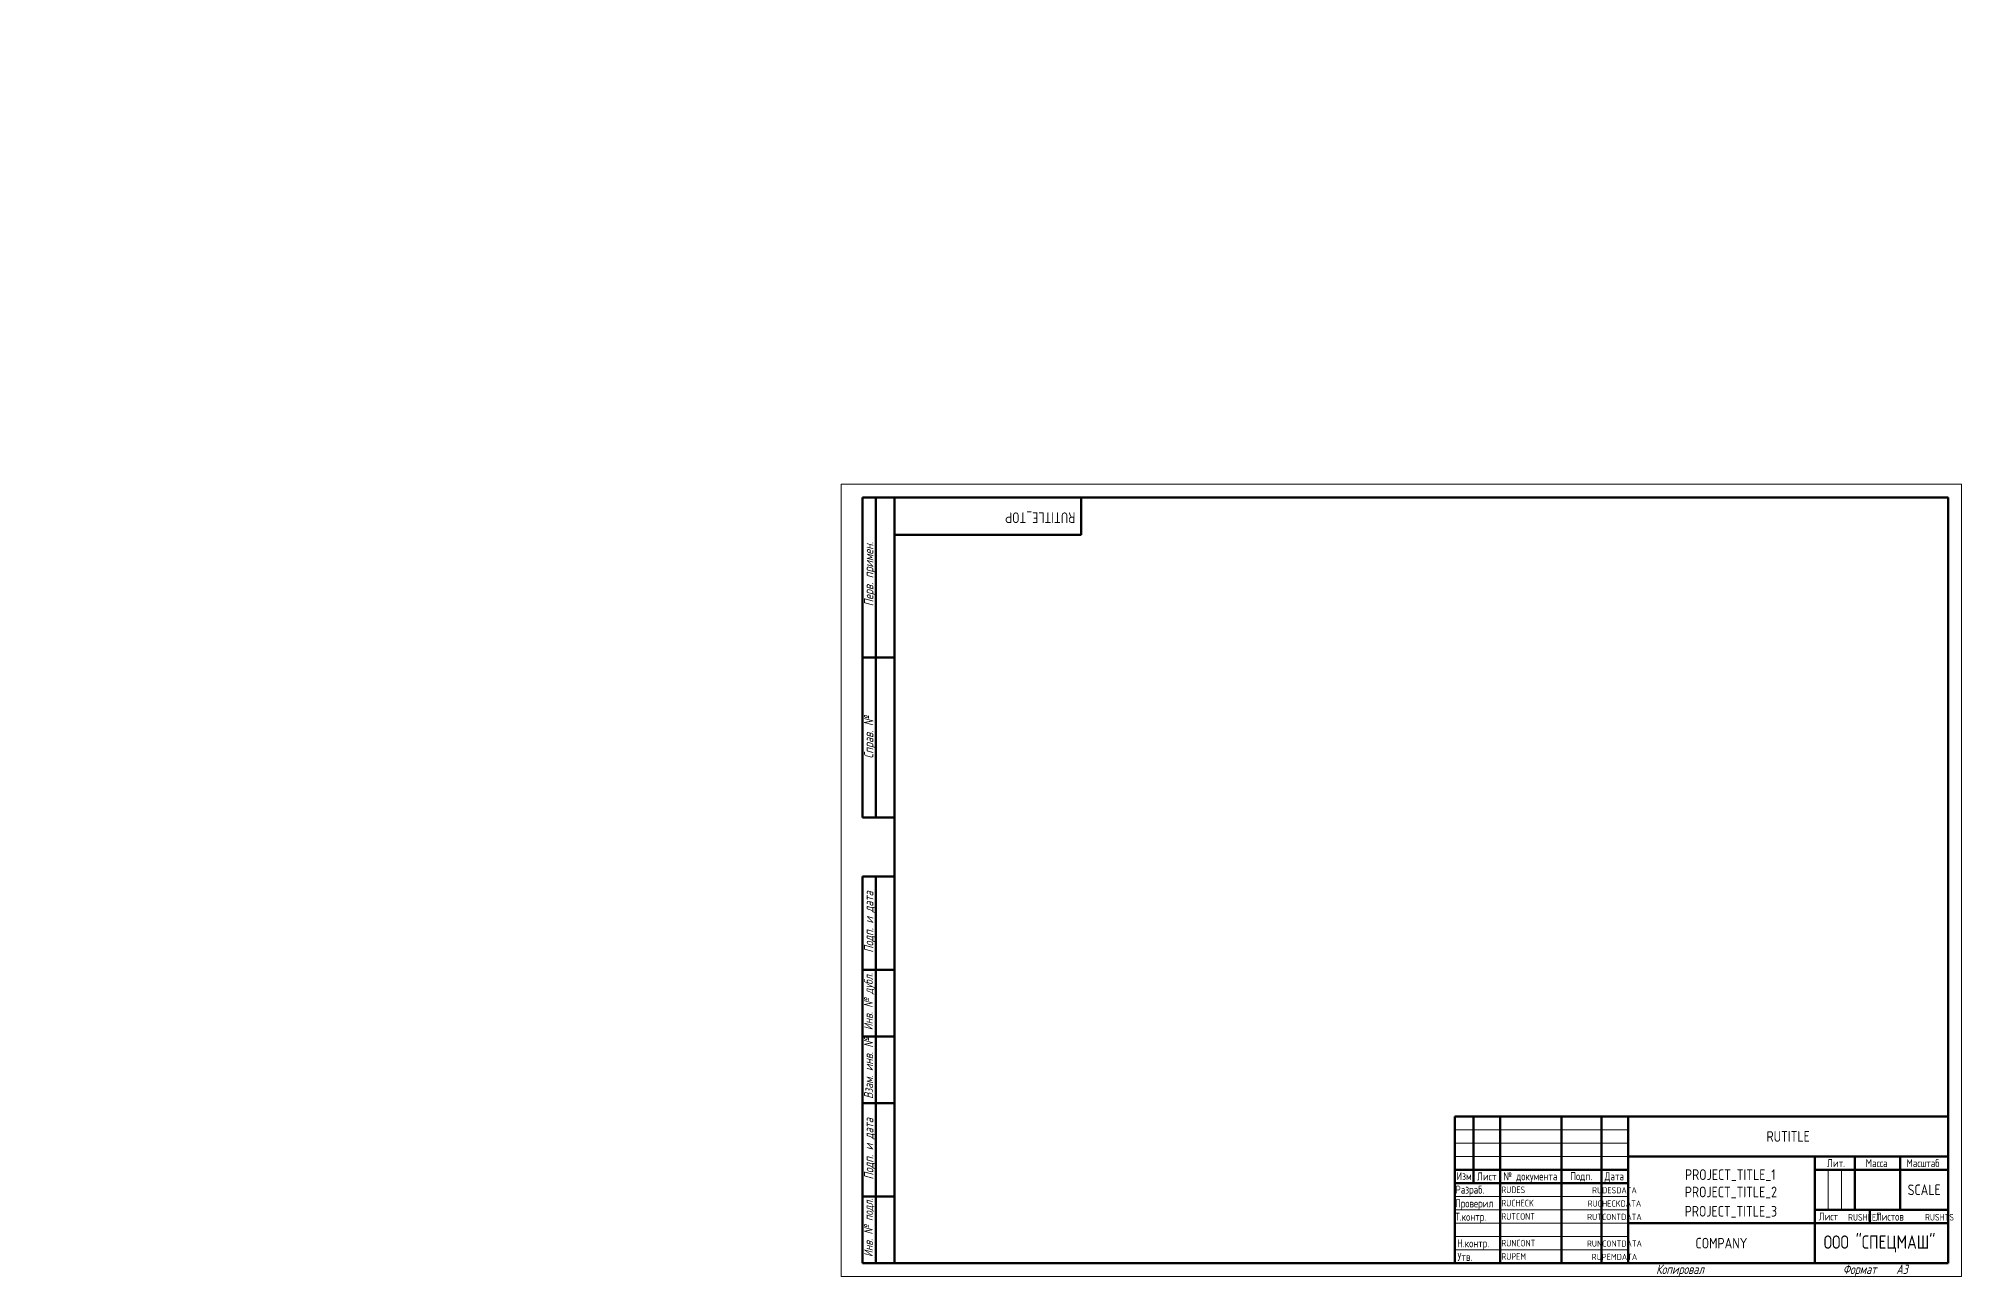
# Model space of a CAD drawing. Header units: millimetres. Extents: x -1042 to 400, y -5 to 459.
# Drawn here: x -321 to 400, y -5 to 459 of the extents above; entities that cross this region are included whole.
import ezdxf
from ezdxf.enums import TextEntityAlignment as Align

# ---------------------------------------------------------------- set-up
doc = ezdxf.new("R2010")
doc.units = ezdxf.units.MM
doc.linetypes.add('K5LT_BASIC', pattern=[0])
doc.linetypes.add('K5LT_THIN', pattern=[0])
for name, color, linetype in [('BORDER_TEXT', 7, 'Continuous'), ('TEXT', 4, 'Continuous'), ('TEXT_TRANSLATION_EN', 51, 'Continuous'), ('TITLE_TEXT', 7, 'Continuous')]:
    doc.layers.add(name, color=color, linetype=linetype)
doc.styles.get("Standard").update_dxf_attribs({"font": 'GOST_A.TTF'})

msp = doc.modelspace()

# ---------------------------------------------------------------- linework, layer by layer
at = {"color": 7, "linetype": 'K5LT_THIN', "lineweight": 18}
for p, q in [((-20, -5), (-20, 292)), ((-20, 292), (400, 292)), ((400, 292), (400, -5)), ((210, 50), (275, 50)), ((210, 45), (275, 45)), ((210, 40), (275, 40)), ((349.96, 20), (349.96, 35)), ((354.98, 20), (354.98, 35)), ((210, 25), (275, 25)), ((210, 20), (275, 20)), ((210, 15), (275, 15)), ((210, 10), (275, 10)), ((210, 5), (275, 5)), ((400, -5), (-20, -5))]:
    msp.add_line(p, q, dxfattribs=at)
at = {"color": 7, "linetype": 'K5LT_BASIC', "lineweight": 60}
for p, q in [((-12, 167), (-12, 287)), ((0, 287), (-12, 287)), ((-7, 167), (-7, 287)), ((0, 0), (0, 287)), ((0, 287), (395, 287)), ((70, 287), (70, 273)), ((395, 287), (395, 0)), ((70, 273), (0, 273)), ((0, 227), (-12, 227)), ((0, 167), (-12, 167)), ((-12, 0), (-12, 145)), ((0, 145), (-12, 145)), ((-7, 0), (-7, 145)), ((0, 110), (-12, 110)), ((0, 85), (-12, 85)), ((0, 60), (-12, 60)), ((210, 55), (395, 55)), ((210, 0), (210, 55)), ((217, 30), (217, 55)), ((227, 0), (227, 55)), ((250, 0), (250, 55)), ((265, 0), (265, 55)), ((275, 0), (275, 55)), ((275, 40), (395, 40)), ((345, 0), (345, 40)), ((360, 20), (360, 40)), ((377, 20), (377, 40)), ((210, 35), (275, 35)), ((210, 30), (275, 30)), ((345, 35), (360, 35)), ((360, 35), (395, 35)), ((0, 25), (-12, 25)), ((275, 15), (345, 15)), ((345, 20), (395, 20)), ((345, 15), (395, 15)), ((365.57, 15), (365.57, 20)), ((0, 0), (-12, 0)), ((395, 0), (0, 0))]:
    msp.add_line(p, q, dxfattribs=at)
msp.add_line((345, 40), (275, 40))

# ---------------------------------------------------------------- texts
at = {"color": 7, "attachment_point": 1, "rotation": 90}
for s, insert, char_height in [('\\H3.5;\\W0.965;\\Q15;\\Q15;Перв. примен.', (-11.45, 246.21), 2.5), ('\\H3.5;\\W0.965;\\Q15;\\Q15;Справ. №', (-11.45, 189.14), 2.5), ('\\H3.5;\\W0.965;\\Q15;\\Q15;Подп. и дата', (-11.45, 116.35), 2.5), ('{\\Q15;\\W0.965;Инв. № дубл.}', (-11.45, 87.31), 3.3), ('{\\Q15;\\W0.965;Взам. инв. №}', (-11.45, 61.58), 3.4), ('\\H3.5;\\W0.965;\\Q15;\\Q15;Подп. и дата', (-11.45, 31.35), 2.5), ('{\\Q15;\\W0.965;Инв. № подл.}', (-11.45, 2.31), 3.3)]:
    msp.add_mtext(s, dxfattribs=dict(at, insert=insert, char_height=char_height))
at = {"color": 7, "char_height": 2.5, "attachment_point": 1}
for s, insert in [('\\H3.5;\\W0.965;\\Q15;\\Q15;Копировал', (285.5, -0.55)), ('\\H3.5;\\W0.965;\\Q15;\\Q15;Формат', (355.5, -0.55)), ('\\H3.5;\\W0.965;\\Q15;\\Q15;A3', (375.5, -0.55))]:
    msp.add_mtext(s, dxfattribs=dict(at, insert=insert))
at = {"layer": 'BORDER_TEXT', "color": 7}
for s, height, p in [('Лит. ', 3, (353.72, 37.5)), ('Масса ', 3, (368.94, 37.5)), ('Масштаб ', 3, (386.33, 37.5)), ('Разраб. ', 3, (216.43, 27.57)), ('Изм', 3, (213.52, 32.62)), ('Лист', 3, (222, 32.5)), ('№ документа ', 3, (239.15, 32.56)), ('Подп. ', 3, (258.19, 32.6)), ('Дата ', 3, (270.6, 32.56)), ('Проверил ', 3, (218.08, 22.41)), ('Т.контр. ', 3, (216.75, 17.4)), ('Лист ', 3, (350.85, 17.5)), ('Листов ', 3, (373.86, 17.44)), ('Н.контр. ', 3, (217.67, 7.44)), ('ООО "СПЕЦМАШ" ', 5, (370.53, 7.91)), ('Утв. ', 3, (214.6, 2.36))]:
    msp.add_text(s, height=height, dxfattribs=at).set_placement(p, align=Align.MIDDLE_CENTER)
for tag, text, height, p in [('RUTITLE', '---', 4, (335, 47.5)), ('PROJECT_TITLE_2', '---', 4, (313.54, 26.7)), ('PROJECT_TITLE_3', '---', 4, (313.54, 19.47)), ('RUSHEET', '1', 2.5, (363.59, 17.19)), ('RUSHTS', '1', 2.5, (391.73, 17.23)), ('COMPANY', '---', 4, (310, 7.5))]:
    msp.add_attdef(tag, text=text, height=height, dxfattribs=at).set_placement(p, align=Align.MIDDLE_CENTER)
msp.add_attdef('PROJECT_TITLE_1', text='---', height=4, dxfattribs=at).set_placement((313.31, 35.19), align=Align.TOP_CENTER)
at = {"layer": 'TEXT', "color": 7, "lineweight": 5}
for tag, p in [('RUDES', (227.5, 27.5)), ('RUCHECK', (227.5, 22.5)), ('RUTCONT', (227.5, 17.5)), ('RUNCONT', (227.5, 7.5)), ('RUPEM', (227.5, 2.5))]:
    msp.add_attdef(tag, text='', height=2.5, dxfattribs=at).set_placement(p, align=Align.MIDDLE_LEFT)
for tag, p in [('RUCHECKDATA', (269.87, 22.35)), ('RUDESDATA', (269.87, 27.34)), ('RUTCONTDATA', (269.87, 17.35)), ('RUNCONTDATA', (269.87, 7.35)), ('RUPEMDATA', (269.87, 2.35))]:
    msp.add_attdef(tag, text='', height=2.3, dxfattribs=at).set_placement(p, align=Align.MIDDLE_CENTER)
at = {"layer": 'TEXT_TRANSLATION_EN', "color": 7}
msp.add_attdef('SCALE', text='Не применимо', height=4, dxfattribs=at).set_placement((386, 27.5), align=Align.MIDDLE_CENTER)
at = {"layer": 'TITLE_TEXT', "color": 7, "lineweight": 30}
msp.add_attdef('RUTITLE_TOP', text='Project Name', height=4, rotation=180, dxfattribs=at).set_placement((67.76, 279.43), align=Align.MIDDLE_LEFT)

doc.saveas('drawing.dxf')
